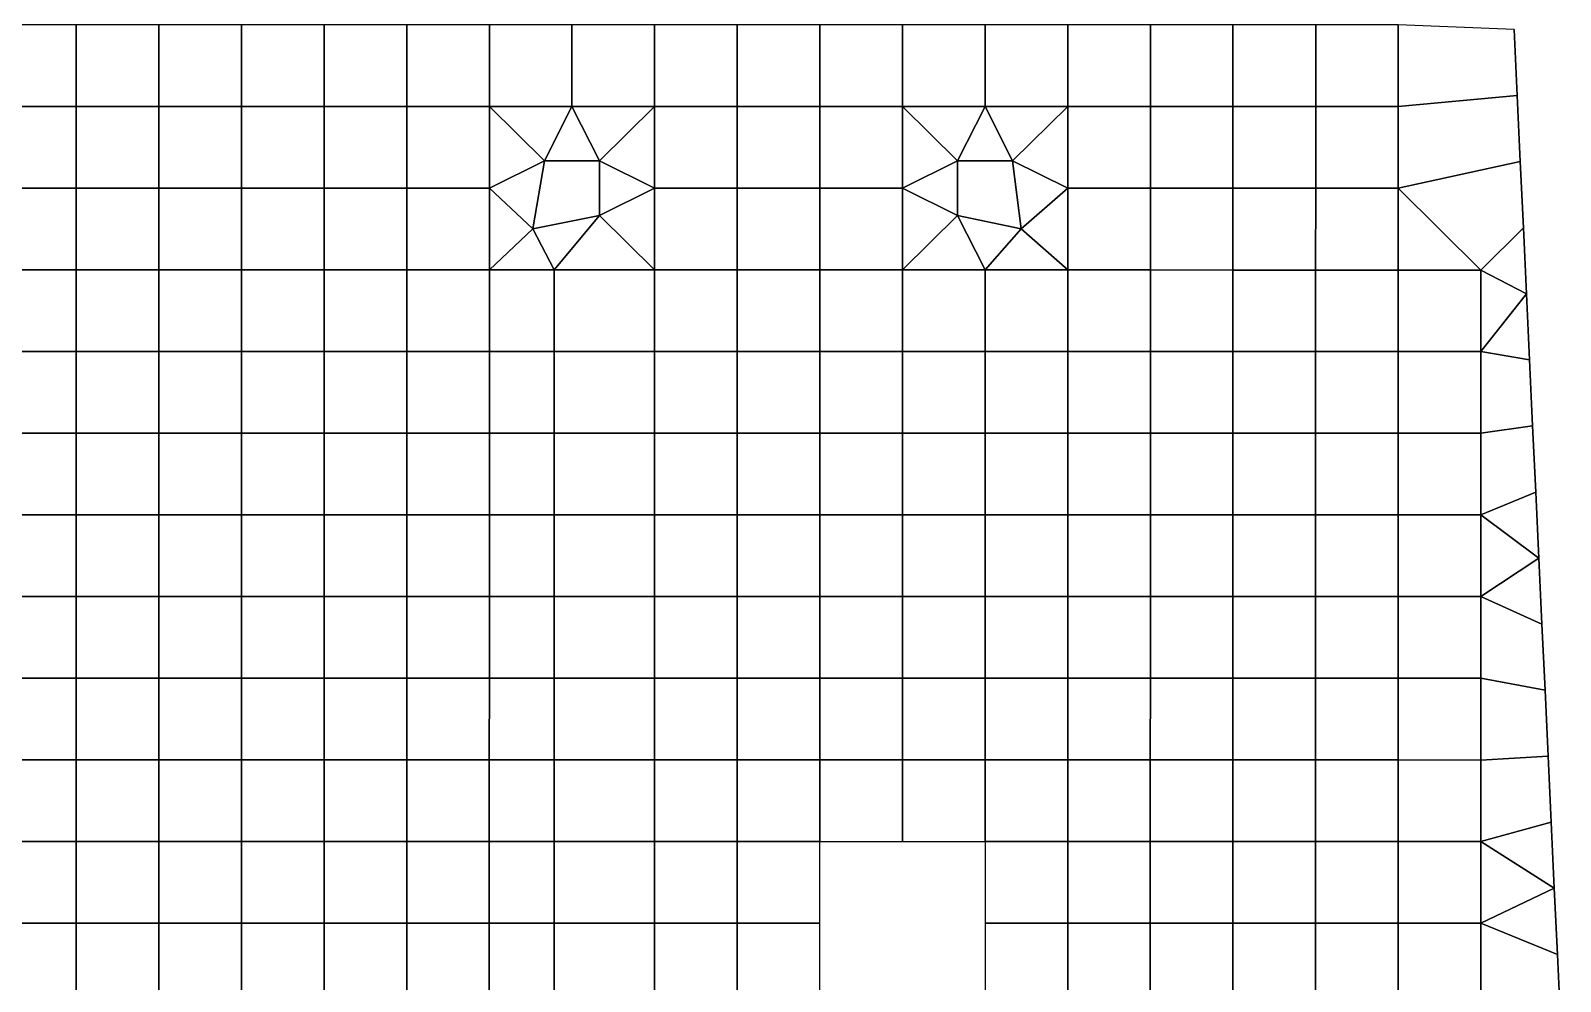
# Model space of a CAD drawing. Extents: x 0 to 37.4, y 0 to 43.4.
# Drawn here: x 24.62 to 35.9, y 21.71 to 28.73 of the extents above; entities that cross this region are included whole.
import ezdxf

# ---------------------------------------------------------------- set-up
doc = ezdxf.new("R2010")
doc.units = 0
doc.layers.get('0').update_dxf_attribs({"linetype": 'CONTINUOUS'})

msp = doc.modelspace()

# ---------------------------------------------------------------- linework, layer by layer
for p, q in [((28.324, 27.264, 3.45), (28.324, 27.264, 6.45)), ((28.324, 27.264, 6.45), (28.324, 27.264, 9.45)), ((31.924, 27.264, 3.45), (31.924, 27.264, 6.45)), ((31.924, 27.264, 6.45), (31.924, 27.264, 9.45))]:
    msp.add_line(p, q)
for points in [[(24.346, 28.166, 6.45), (24.956, 28.165, 6.45), (24.956, 28.768, 6.45), (24.346, 28.768, 6.45)], [(24.956, 28.165, 6.45), (25.565, 28.165, 6.45), (25.565, 28.767, 6.45), (24.956, 28.768, 6.45)], [(25.565, 28.165, 6.45), (26.175, 28.165, 6.45), (26.175, 28.767, 6.45), (25.565, 28.767, 6.45)], [(26.175, 28.165, 6.45), (26.784, 28.165, 6.45), (26.784, 28.767, 6.45), (26.175, 28.767, 6.45)], [(26.784, 28.165, 6.45), (27.393, 28.165, 6.45), (27.393, 28.767, 6.45), (26.784, 28.767, 6.45)], [(27.393, 28.165, 6.45), (28.003, 28.165, 6.45), (28.003, 28.767, 6.45), (27.393, 28.767, 6.45)], [(28.003, 28.165, 6.45), (28.612, 28.165, 6.45), (28.612, 28.767, 6.45), (28.003, 28.767, 6.45)], [(28.612, 28.165, 6.45), (29.221, 28.165, 6.45), (29.221, 28.767, 6.45), (28.612, 28.767, 6.45)], [(29.221, 28.165, 6.45), (29.831, 28.165, 6.45), (29.831, 28.767, 6.45), (29.221, 28.767, 6.45)], [(29.831, 28.165, 6.45), (30.44, 28.165, 6.45), (30.44, 28.767, 6.45), (29.831, 28.767, 6.45)], [(30.44, 28.165, 6.45), (31.05, 28.165, 6.45), (31.05, 28.767, 6.45), (30.44, 28.767, 6.45)], [(31.05, 28.165, 6.45), (31.659, 28.165, 6.45), (31.659, 28.767, 6.45), (31.05, 28.767, 6.45)], [(31.659, 28.165, 6.45), (32.268, 28.165, 6.45), (32.269, 28.767, 6.45), (31.659, 28.767, 6.45)], [(32.268, 28.165, 6.45), (32.878, 28.165, 6.45), (32.878, 28.767, 6.45), (32.269, 28.767, 6.45)], [(32.878, 28.165, 6.45), (33.487, 28.165, 6.45), (33.487, 28.767, 6.45), (32.878, 28.767, 6.45)], [(33.487, 28.165, 6.45), (34.097, 28.165, 6.45), (34.097, 28.767, 6.45), (33.487, 28.767, 6.45)], [(34.097, 28.165, 6.45), (34.706, 28.165, 6.45), (34.706, 28.767, 6.45), (34.097, 28.767, 6.45)], [(34.706, 28.767, 6.45), (34.706, 28.165, 6.45), (35.583, 28.246, 6.45), (35.561, 28.733, 6.45)], [(35.583, 28.246, 4.45), (35.583, 28.246, 3.45), (35.561, 28.733, 3.45), (35.561, 28.733, 4.45)], [(35.583, 28.246, 5.45), (35.583, 28.246, 4.45), (35.561, 28.733, 4.45), (35.561, 28.733, 5.45)], [(35.583, 28.246, 6.45), (35.583, 28.246, 5.45), (35.561, 28.733, 5.45), (35.561, 28.733, 6.45)], [(35.583, 28.246, 7.45), (35.583, 28.246, 6.45), (35.561, 28.733, 6.45), (35.561, 28.733, 7.45)], [(35.583, 28.246, 8.45), (35.583, 28.246, 7.45), (35.561, 28.733, 7.45), (35.561, 28.733, 8.45)], [(35.583, 28.246, 9.45), (35.583, 28.246, 8.45), (35.561, 28.733, 8.45), (35.561, 28.733, 9.45)], [(34.706, 28.165, 6.45), (34.706, 27.563, 6.45), (35.606, 27.759, 6.45), (35.583, 28.246, 6.45)], [(35.606, 27.759, 4.45), (35.606, 27.759, 3.45), (35.583, 28.246, 3.45), (35.583, 28.246, 4.45)], [(35.606, 27.759, 5.45), (35.606, 27.759, 4.45), (35.583, 28.246, 4.45), (35.583, 28.246, 5.45)], [(35.606, 27.759, 6.45), (35.606, 27.759, 5.45), (35.583, 28.246, 5.45), (35.583, 28.246, 6.45)], [(35.606, 27.759, 7.45), (35.606, 27.759, 6.45), (35.583, 28.246, 6.45), (35.583, 28.246, 7.45)], [(35.606, 27.759, 8.45), (35.606, 27.759, 7.45), (35.583, 28.246, 7.45), (35.583, 28.246, 8.45)], [(35.606, 27.759, 9.45), (35.606, 27.759, 8.45), (35.583, 28.246, 8.45), (35.583, 28.246, 9.45)], [(24.346, 27.563, 6.45), (24.956, 27.563, 6.45), (24.956, 28.165, 6.45), (24.346, 28.166, 6.45)], [(24.956, 27.563, 6.45), (25.565, 27.563, 6.45), (25.565, 28.165, 6.45), (24.956, 28.165, 6.45)], [(25.565, 27.563, 6.45), (26.174, 27.563, 6.45), (26.175, 28.165, 6.45), (25.565, 28.165, 6.45)], [(26.174, 27.563, 6.45), (26.784, 27.563, 6.45), (26.784, 28.165, 6.45), (26.175, 28.165, 6.45)], [(26.784, 27.563, 6.45), (27.393, 27.563, 6.45), (27.393, 28.165, 6.45), (26.784, 28.165, 6.45)], [(27.393, 27.563, 6.45), (28.003, 27.563, 6.45), (28.003, 28.165, 6.45), (27.393, 28.165, 6.45)], [(28.003, 27.563, 6.45), (28.409, 27.764, 6.45), (28.003, 28.165, 6.45)], [(28.003, 28.165, 6.45), (28.409, 27.764, 6.45), (28.612, 28.165, 6.45)], [(28.409, 27.764, 6.45), (28.815, 27.764, 6.45), (28.612, 28.165, 6.45)], [(28.612, 28.165, 6.45), (28.815, 27.764, 6.45), (29.221, 28.165, 6.45)], [(28.815, 27.764, 6.45), (29.221, 27.563, 6.45), (29.221, 28.165, 6.45)], [(29.221, 27.563, 6.45), (29.831, 27.563, 6.45), (29.831, 28.165, 6.45), (29.221, 28.165, 6.45)], [(29.831, 27.563, 6.45), (30.44, 27.563, 6.45), (30.44, 28.165, 6.45), (29.831, 28.165, 6.45)], [(30.44, 27.563, 6.45), (31.05, 27.563, 6.45), (31.05, 28.165, 6.45), (30.44, 28.165, 6.45)], [(31.05, 27.563, 6.45), (31.456, 27.764, 6.45), (31.05, 28.165, 6.45)], [(31.05, 28.165, 6.45), (31.456, 27.764, 6.45), (31.659, 28.165, 6.45)], [(31.456, 27.764, 6.45), (31.862, 27.764, 6.45), (31.659, 28.165, 6.45)], [(31.862, 27.764, 6.45), (32.268, 28.165, 6.45), (31.659, 28.165, 6.45)], [(31.862, 27.764, 6.45), (32.268, 27.563, 6.45), (32.268, 28.165, 6.45)], [(32.268, 27.563, 6.45), (32.878, 27.563, 6.45), (32.878, 28.165, 6.45), (32.268, 28.165, 6.45)], [(32.878, 27.563, 6.45), (33.487, 27.563, 6.45), (33.487, 28.165, 6.45), (32.878, 28.165, 6.45)], [(33.487, 27.563, 6.45), (34.097, 27.563, 6.45), (34.097, 28.165, 6.45), (33.487, 28.165, 6.45)], [(34.097, 27.563, 6.45), (34.706, 27.563, 6.45), (34.706, 28.165, 6.45), (34.097, 28.165, 6.45)], [(28.003, 27.563, 6.45), (28.324, 27.264, 6.45), (28.409, 27.764, 6.45)], [(28.324, 27.264, 6.45), (28.815, 27.362, 6.45), (28.815, 27.764, 6.45), (28.409, 27.764, 6.45)], [(28.815, 27.764, 6.45), (28.815, 27.362, 6.45), (29.221, 27.563, 6.45)], [(31.05, 27.563, 6.45), (31.456, 27.362, 6.45), (31.456, 27.764, 6.45)], [(31.456, 27.362, 6.45), (31.924, 27.264, 6.45), (31.862, 27.764, 6.45), (31.456, 27.764, 6.45)], [(31.862, 27.764, 6.45), (31.924, 27.264, 6.45), (32.268, 27.563, 6.45)], [(34.706, 27.563, 6.45), (35.315, 26.96, 6.45), (35.629, 27.271, 6.45), (35.606, 27.759, 6.45)], [(35.629, 27.271, 4.45), (35.629, 27.271, 3.45), (35.606, 27.759, 3.45), (35.606, 27.759, 4.45)], [(35.629, 27.271, 5.45), (35.629, 27.271, 4.45), (35.606, 27.759, 4.45), (35.606, 27.759, 5.45)], [(35.629, 27.271, 6.45), (35.629, 27.271, 5.45), (35.606, 27.759, 5.45), (35.606, 27.759, 6.45)], [(35.629, 27.271, 7.45), (35.629, 27.271, 6.45), (35.606, 27.759, 6.45), (35.606, 27.759, 7.45)], [(35.629, 27.271, 8.45), (35.629, 27.271, 7.45), (35.606, 27.759, 7.45), (35.606, 27.759, 8.45)], [(35.629, 27.271, 9.45), (35.629, 27.271, 8.45), (35.606, 27.759, 8.45), (35.606, 27.759, 9.45)], [(24.346, 26.961, 6.45), (24.956, 26.961, 6.45), (24.956, 27.563, 6.45), (24.346, 27.563, 6.45)], [(24.956, 26.961, 6.45), (25.565, 26.961, 6.45), (25.565, 27.563, 6.45), (24.956, 27.563, 6.45)], [(25.565, 26.961, 6.45), (26.174, 26.961, 6.45), (26.174, 27.563, 6.45), (25.565, 27.563, 6.45)], [(26.174, 26.961, 6.45), (26.784, 26.961, 6.45), (26.784, 27.563, 6.45), (26.174, 27.563, 6.45)], [(26.784, 26.961, 6.45), (27.393, 26.961, 6.45), (27.393, 27.563, 6.45), (26.784, 27.563, 6.45)], [(27.393, 26.961, 6.45), (28.003, 26.961, 6.45), (28.003, 27.563, 6.45), (27.393, 27.563, 6.45)], [(28.003, 26.961, 6.45), (28.324, 27.264, 6.45), (28.003, 27.563, 6.45)], [(28.815, 27.362, 6.45), (29.221, 26.961, 6.45), (29.221, 27.563, 6.45)], [(29.221, 26.961, 6.45), (29.831, 26.961, 6.45), (29.831, 27.563, 6.45), (29.221, 27.563, 6.45)], [(29.831, 26.961, 6.45), (30.44, 26.961, 6.45), (30.44, 27.563, 6.45), (29.831, 27.563, 6.45)], [(30.44, 26.961, 6.45), (31.05, 26.961, 6.45), (31.05, 27.563, 6.45), (30.44, 27.563, 6.45)], [(31.05, 26.961, 6.45), (31.456, 27.362, 6.45), (31.05, 27.563, 6.45)], [(31.924, 27.264, 6.45), (32.268, 26.961, 6.45), (32.268, 27.563, 6.45)], [(32.268, 26.961, 6.45), (32.878, 26.961, 6.45), (32.878, 27.563, 6.45), (32.268, 27.563, 6.45)], [(32.878, 26.961, 6.45), (33.487, 26.96, 6.45), (33.487, 27.563, 6.45), (32.878, 27.563, 6.45)], [(33.487, 26.96, 6.45), (34.096, 26.96, 6.45), (34.097, 27.563, 6.45), (33.487, 27.563, 6.45)], [(34.096, 26.96, 6.45), (34.706, 26.96, 6.45), (34.706, 27.563, 6.45), (34.097, 27.563, 6.45)], [(34.706, 27.563, 6.45), (34.706, 26.96, 6.45), (35.315, 26.96, 6.45)], [(28.324, 27.264, 6.45), (28.481, 26.961, 6.45), (28.815, 27.362, 6.45)], [(28.815, 27.362, 6.45), (28.481, 26.961, 6.45), (29.221, 26.961, 6.45)], [(31.05, 26.961, 6.45), (31.659, 26.961, 6.45), (31.456, 27.362, 6.45)], [(31.456, 27.362, 6.45), (31.659, 26.961, 6.45), (31.924, 27.264, 6.45)], [(28.003, 26.961, 6.45), (28.481, 26.961, 6.45), (28.324, 27.264, 6.45)], [(31.924, 27.264, 6.45), (31.659, 26.961, 6.45), (32.268, 26.961, 6.45)], [(35.315, 26.96, 6.45), (35.652, 26.784, 6.45), (35.629, 27.271, 6.45)], [(35.652, 26.784, 4.45), (35.652, 26.784, 3.45), (35.629, 27.271, 3.45), (35.629, 27.271, 4.45)], [(35.652, 26.784, 5.45), (35.652, 26.784, 4.45), (35.629, 27.271, 4.45), (35.629, 27.271, 5.45)], [(35.652, 26.784, 6.45), (35.652, 26.784, 5.45), (35.629, 27.271, 5.45), (35.629, 27.271, 6.45)], [(35.652, 26.784, 7.45), (35.652, 26.784, 6.45), (35.629, 27.271, 6.45), (35.629, 27.271, 7.45)], [(35.652, 26.784, 8.45), (35.652, 26.784, 7.45), (35.629, 27.271, 7.45), (35.629, 27.271, 8.45)], [(35.652, 26.784, 9.45), (35.652, 26.784, 8.45), (35.629, 27.271, 8.45), (35.629, 27.271, 9.45)], [(24.346, 26.359, 6.45), (24.956, 26.359, 6.45), (24.956, 26.961, 6.45), (24.346, 26.961, 6.45)], [(24.956, 26.359, 6.45), (25.565, 26.359, 6.45), (25.565, 26.961, 6.45), (24.956, 26.961, 6.45)], [(25.565, 26.359, 6.45), (26.174, 26.359, 6.45), (26.174, 26.961, 6.45), (25.565, 26.961, 6.45)], [(26.174, 26.359, 6.45), (26.784, 26.359, 6.45), (26.784, 26.961, 6.45), (26.174, 26.961, 6.45)], [(26.784, 26.359, 6.45), (27.393, 26.359, 6.45), (27.393, 26.961, 6.45), (26.784, 26.961, 6.45)], [(27.393, 26.359, 6.45), (28.003, 26.359, 6.45), (28.003, 26.961, 6.45), (27.393, 26.961, 6.45)], [(28.003, 26.359, 6.45), (28.481, 26.359, 6.45), (28.481, 26.961, 6.45), (28.003, 26.961, 6.45)], [(28.481, 26.359, 6.45), (29.221, 26.359, 6.45), (29.221, 26.961, 6.45), (28.481, 26.961, 6.45)], [(29.221, 26.359, 6.45), (29.831, 26.359, 6.45), (29.831, 26.961, 6.45), (29.221, 26.961, 6.45)], [(29.831, 26.359, 6.45), (30.44, 26.359, 6.45), (30.44, 26.961, 6.45), (29.831, 26.961, 6.45)], [(30.44, 26.359, 6.45), (31.049, 26.358, 6.45), (31.05, 26.961, 6.45), (30.44, 26.961, 6.45)], [(31.049, 26.358, 6.45), (31.659, 26.358, 6.45), (31.659, 26.961, 6.45), (31.05, 26.961, 6.45)], [(31.659, 26.358, 6.45), (32.268, 26.358, 6.45), (32.268, 26.961, 6.45), (31.659, 26.961, 6.45)], [(32.268, 26.358, 6.45), (32.878, 26.358, 6.45), (32.878, 26.961, 6.45), (32.268, 26.961, 6.45)], [(32.878, 26.358, 6.45), (33.487, 26.358, 6.45), (33.487, 26.96, 6.45), (32.878, 26.961, 6.45)], [(33.487, 26.358, 6.45), (34.096, 26.358, 6.45), (34.096, 26.96, 6.45), (33.487, 26.96, 6.45)], [(34.096, 26.358, 6.45), (34.706, 26.358, 6.45), (34.706, 26.96, 6.45), (34.096, 26.96, 6.45)], [(34.706, 26.358, 6.45), (35.315, 26.358, 6.45), (35.315, 26.96, 6.45), (34.706, 26.96, 6.45)], [(35.315, 26.96, 6.45), (35.315, 26.358, 6.45), (35.652, 26.784, 6.45)], [(35.315, 26.358, 6.45), (35.674, 26.297, 6.45), (35.652, 26.784, 6.45)], [(35.674, 26.297, 4.45), (35.674, 26.297, 3.45), (35.652, 26.784, 3.45), (35.652, 26.784, 4.45)], [(35.674, 26.297, 5.45), (35.674, 26.297, 4.45), (35.652, 26.784, 4.45), (35.652, 26.784, 5.45)], [(35.674, 26.297, 6.45), (35.674, 26.297, 5.45), (35.652, 26.784, 5.45), (35.652, 26.784, 6.45)], [(35.674, 26.297, 7.45), (35.674, 26.297, 6.45), (35.652, 26.784, 6.45), (35.652, 26.784, 7.45)], [(35.674, 26.297, 8.45), (35.674, 26.297, 7.45), (35.652, 26.784, 7.45), (35.652, 26.784, 8.45)], [(35.674, 26.297, 9.45), (35.674, 26.297, 8.45), (35.652, 26.784, 8.45), (35.652, 26.784, 9.45)], [(24.346, 25.757, 6.45), (24.956, 25.757, 6.45), (24.956, 26.359, 6.45), (24.346, 26.359, 6.45)], [(24.956, 25.757, 6.45), (25.565, 25.757, 6.45), (25.565, 26.359, 6.45), (24.956, 26.359, 6.45)], [(25.565, 25.757, 6.45), (26.174, 25.757, 6.45), (26.174, 26.359, 6.45), (25.565, 26.359, 6.45)], [(26.174, 25.757, 6.45), (26.784, 25.757, 6.45), (26.784, 26.359, 6.45), (26.174, 26.359, 6.45)], [(26.784, 25.757, 6.45), (27.393, 25.757, 6.45), (27.393, 26.359, 6.45), (26.784, 26.359, 6.45)], [(27.393, 25.757, 6.45), (28.003, 25.757, 6.45), (28.003, 26.359, 6.45), (27.393, 26.359, 6.45)], [(28.003, 25.757, 6.45), (28.481, 25.756, 6.45), (28.481, 26.359, 6.45), (28.003, 26.359, 6.45)], [(28.481, 25.756, 6.45), (29.221, 25.756, 6.45), (29.221, 26.359, 6.45), (28.481, 26.359, 6.45)], [(29.221, 25.756, 6.45), (29.831, 25.756, 6.45), (29.831, 26.359, 6.45), (29.221, 26.359, 6.45)], [(29.831, 25.756, 6.45), (30.44, 25.756, 6.45), (30.44, 26.359, 6.45), (29.831, 26.359, 6.45)], [(30.44, 25.756, 6.45), (31.049, 25.756, 6.45), (31.049, 26.358, 6.45), (30.44, 26.359, 6.45)], [(31.049, 25.756, 6.45), (31.659, 25.756, 6.45), (31.659, 26.358, 6.45), (31.049, 26.358, 6.45)], [(31.659, 25.756, 6.45), (32.268, 25.756, 6.45), (32.268, 26.358, 6.45), (31.659, 26.358, 6.45)], [(32.268, 25.756, 6.45), (32.878, 25.756, 6.45), (32.878, 26.358, 6.45), (32.268, 26.358, 6.45)], [(32.878, 25.756, 6.45), (33.487, 25.756, 6.45), (33.487, 26.358, 6.45), (32.878, 26.358, 6.45)], [(33.487, 25.756, 6.45), (34.096, 25.756, 6.45), (34.096, 26.358, 6.45), (33.487, 26.358, 6.45)], [(34.096, 25.756, 6.45), (34.706, 25.756, 6.45), (34.706, 26.358, 6.45), (34.096, 26.358, 6.45)], [(34.706, 25.756, 6.45), (35.315, 25.756, 6.45), (35.315, 26.358, 6.45), (34.706, 26.358, 6.45)], [(35.315, 26.358, 6.45), (35.315, 25.756, 6.45), (35.697, 25.81, 6.45), (35.674, 26.297, 6.45)], [(35.697, 25.81, 4.45), (35.697, 25.81, 3.45), (35.674, 26.297, 3.45), (35.674, 26.297, 4.45)], [(35.697, 25.81, 5.45), (35.697, 25.81, 4.45), (35.674, 26.297, 4.45), (35.674, 26.297, 5.45)], [(35.697, 25.81, 6.45), (35.697, 25.81, 5.45), (35.674, 26.297, 5.45), (35.674, 26.297, 6.45)], [(35.697, 25.81, 7.45), (35.697, 25.81, 6.45), (35.674, 26.297, 6.45), (35.674, 26.297, 7.45)], [(35.697, 25.81, 8.45), (35.697, 25.81, 7.45), (35.674, 26.297, 7.45), (35.674, 26.297, 8.45)], [(35.697, 25.81, 9.45), (35.697, 25.81, 8.45), (35.674, 26.297, 8.45), (35.674, 26.297, 9.45)], [(24.346, 25.155, 6.45), (24.956, 25.155, 6.45), (24.956, 25.757, 6.45), (24.346, 25.757, 6.45)], [(24.956, 25.155, 6.45), (25.565, 25.154, 6.45), (25.565, 25.757, 6.45), (24.956, 25.757, 6.45)], [(25.565, 25.154, 6.45), (26.174, 25.154, 6.45), (26.174, 25.757, 6.45), (25.565, 25.757, 6.45)], [(26.174, 25.154, 6.45), (26.784, 25.154, 6.45), (26.784, 25.757, 6.45), (26.174, 25.757, 6.45)], [(26.784, 25.154, 6.45), (27.393, 25.154, 6.45), (27.393, 25.757, 6.45), (26.784, 25.757, 6.45)], [(27.393, 25.154, 6.45), (28.003, 25.154, 6.45), (28.003, 25.757, 6.45), (27.393, 25.757, 6.45)], [(28.003, 25.154, 6.45), (28.481, 25.154, 6.45), (28.481, 25.756, 6.45), (28.003, 25.757, 6.45)], [(28.481, 25.154, 6.45), (29.221, 25.154, 6.45), (29.221, 25.756, 6.45), (28.481, 25.756, 6.45)], [(29.221, 25.154, 6.45), (29.831, 25.154, 6.45), (29.831, 25.756, 6.45), (29.221, 25.756, 6.45)], [(29.831, 25.154, 6.45), (30.44, 25.154, 6.45), (30.44, 25.756, 6.45), (29.831, 25.756, 6.45)], [(30.44, 25.154, 6.45), (31.049, 25.154, 6.45), (31.049, 25.756, 6.45), (30.44, 25.756, 6.45)], [(31.049, 25.154, 6.45), (31.659, 25.154, 6.45), (31.659, 25.756, 6.45), (31.049, 25.756, 6.45)], [(31.659, 25.154, 6.45), (32.268, 25.154, 6.45), (32.268, 25.756, 6.45), (31.659, 25.756, 6.45)], [(32.268, 25.154, 6.45), (32.878, 25.154, 6.45), (32.878, 25.756, 6.45), (32.268, 25.756, 6.45)], [(32.878, 25.154, 6.45), (33.487, 25.154, 6.45), (33.487, 25.756, 6.45), (32.878, 25.756, 6.45)], [(33.487, 25.154, 6.45), (34.096, 25.154, 6.45), (34.096, 25.756, 6.45), (33.487, 25.756, 6.45)], [(34.096, 25.154, 6.45), (34.706, 25.154, 6.45), (34.706, 25.756, 6.45), (34.096, 25.756, 6.45)], [(34.706, 25.154, 6.45), (35.315, 25.154, 6.45), (35.315, 25.756, 6.45), (34.706, 25.756, 6.45)], [(35.315, 25.756, 6.45), (35.315, 25.154, 6.45), (35.72, 25.323, 6.45), (35.697, 25.81, 6.45)], [(35.72, 25.323, 4.45), (35.72, 25.323, 3.45), (35.697, 25.81, 3.45), (35.697, 25.81, 4.45)], [(35.72, 25.323, 5.45), (35.72, 25.323, 4.45), (35.697, 25.81, 4.45), (35.697, 25.81, 5.45)], [(35.72, 25.323, 6.45), (35.72, 25.323, 5.45), (35.697, 25.81, 5.45), (35.697, 25.81, 6.45)], [(35.72, 25.323, 7.45), (35.72, 25.323, 6.45), (35.697, 25.81, 6.45), (35.697, 25.81, 7.45)], [(35.72, 25.323, 8.45), (35.72, 25.323, 7.45), (35.697, 25.81, 7.45), (35.697, 25.81, 8.45)], [(35.72, 25.323, 9.45), (35.72, 25.323, 8.45), (35.697, 25.81, 8.45), (35.697, 25.81, 9.45)], [(35.315, 25.154, 6.45), (35.742, 24.836, 6.45), (35.72, 25.323, 6.45)], [(35.742, 24.836, 4.45), (35.742, 24.836, 3.45), (35.72, 25.323, 3.45), (35.72, 25.323, 4.45)], [(35.742, 24.836, 5.45), (35.742, 24.836, 4.45), (35.72, 25.323, 4.45), (35.72, 25.323, 5.45)], [(35.742, 24.836, 6.45), (35.742, 24.836, 5.45), (35.72, 25.323, 5.45), (35.72, 25.323, 6.45)], [(35.742, 24.836, 7.45), (35.742, 24.836, 6.45), (35.72, 25.323, 6.45), (35.72, 25.323, 7.45)], [(35.742, 24.836, 8.45), (35.742, 24.836, 7.45), (35.72, 25.323, 7.45), (35.72, 25.323, 8.45)], [(35.742, 24.836, 9.45), (35.742, 24.836, 8.45), (35.72, 25.323, 8.45), (35.72, 25.323, 9.45)], [(24.346, 24.552, 6.45), (24.956, 24.552, 6.45), (24.956, 25.155, 6.45), (24.346, 25.155, 6.45)], [(24.956, 24.552, 6.45), (25.565, 24.552, 6.45), (25.565, 25.154, 6.45), (24.956, 25.155, 6.45)], [(25.565, 24.552, 6.45), (26.174, 24.552, 6.45), (26.174, 25.154, 6.45), (25.565, 25.154, 6.45)], [(26.174, 24.552, 6.45), (26.784, 24.552, 6.45), (26.784, 25.154, 6.45), (26.174, 25.154, 6.45)], [(26.784, 24.552, 6.45), (27.393, 24.552, 6.45), (27.393, 25.154, 6.45), (26.784, 25.154, 6.45)], [(27.393, 24.552, 6.45), (28.003, 24.552, 6.45), (28.003, 25.154, 6.45), (27.393, 25.154, 6.45)], [(28.003, 24.552, 6.45), (28.481, 24.552, 6.45), (28.481, 25.154, 6.45), (28.003, 25.154, 6.45)], [(28.481, 25.154, 6.45), (28.481, 24.552, 6.45), (29.221, 24.552, 6.45), (29.221, 25.154, 6.45)], [(29.221, 24.552, 6.45), (29.831, 24.552, 6.45), (29.831, 25.154, 6.45), (29.221, 25.154, 6.45)], [(29.831, 24.552, 6.45), (30.44, 24.552, 6.45), (30.44, 25.154, 6.45), (29.831, 25.154, 6.45)], [(30.44, 24.552, 6.45), (31.049, 24.552, 6.45), (31.049, 25.154, 6.45), (30.44, 25.154, 6.45)], [(31.049, 24.552, 6.45), (31.659, 24.552, 6.45), (31.659, 25.154, 6.45), (31.049, 25.154, 6.45)], [(31.659, 24.552, 6.45), (32.268, 24.552, 6.45), (32.268, 25.154, 6.45), (31.659, 25.154, 6.45)], [(32.268, 24.552, 6.45), (32.878, 24.552, 6.45), (32.878, 25.154, 6.45), (32.268, 25.154, 6.45)], [(32.878, 24.552, 6.45), (33.487, 24.552, 6.45), (33.487, 25.154, 6.45), (32.878, 25.154, 6.45)], [(33.487, 24.552, 6.45), (34.096, 24.552, 6.45), (34.096, 25.154, 6.45), (33.487, 25.154, 6.45)], [(34.096, 24.552, 6.45), (34.706, 24.552, 6.45), (34.706, 25.154, 6.45), (34.096, 25.154, 6.45)], [(34.706, 24.552, 6.45), (35.315, 24.552, 6.45), (35.315, 25.154, 6.45), (34.706, 25.154, 6.45)], [(35.315, 25.154, 6.45), (35.315, 24.552, 6.45), (35.742, 24.836, 6.45)], [(35.315, 24.552, 6.45), (35.765, 24.349, 6.45), (35.742, 24.836, 6.45)], [(35.765, 24.349, 4.45), (35.765, 24.349, 3.45), (35.742, 24.836, 3.45), (35.742, 24.836, 4.45)], [(35.765, 24.349, 5.45), (35.765, 24.349, 4.45), (35.742, 24.836, 4.45), (35.742, 24.836, 5.45)], [(35.765, 24.349, 6.45), (35.765, 24.349, 5.45), (35.742, 24.836, 5.45), (35.742, 24.836, 6.45)], [(35.765, 24.349, 7.45), (35.765, 24.349, 6.45), (35.742, 24.836, 6.45), (35.742, 24.836, 7.45)], [(35.765, 24.349, 8.45), (35.765, 24.349, 7.45), (35.742, 24.836, 7.45), (35.742, 24.836, 8.45)], [(35.765, 24.349, 9.45), (35.765, 24.349, 8.45), (35.742, 24.836, 8.45), (35.742, 24.836, 9.45)], [(24.346, 23.95, 6.45), (24.956, 23.95, 6.45), (24.956, 24.552, 6.45), (24.346, 24.552, 6.45)], [(24.956, 23.95, 6.45), (25.565, 23.95, 6.45), (25.565, 24.552, 6.45), (24.956, 24.552, 6.45)], [(25.565, 23.95, 6.45), (26.174, 23.95, 6.45), (26.174, 24.552, 6.45), (25.565, 24.552, 6.45)], [(26.174, 23.95, 6.45), (26.784, 23.95, 6.45), (26.784, 24.552, 6.45), (26.174, 24.552, 6.45)], [(26.784, 23.95, 6.45), (27.393, 23.95, 6.45), (27.393, 24.552, 6.45), (26.784, 24.552, 6.45)], [(27.393, 23.95, 6.45), (28.003, 23.95, 6.45), (28.003, 24.552, 6.45), (27.393, 24.552, 6.45)], [(28.003, 23.95, 6.45), (28.481, 23.95, 6.45), (28.481, 24.552, 6.45), (28.003, 24.552, 6.45)], [(28.481, 24.552, 6.45), (28.481, 23.95, 6.45), (29.221, 23.95, 6.45), (29.221, 24.552, 6.45)], [(29.221, 23.95, 6.45), (29.831, 23.95, 6.45), (29.831, 24.552, 6.45), (29.221, 24.552, 6.45)], [(29.831, 23.95, 6.45), (30.44, 23.95, 6.45), (30.44, 24.552, 6.45), (29.831, 24.552, 6.45)], [(30.44, 23.95, 6.45), (31.049, 23.95, 6.45), (31.049, 24.552, 6.45), (30.44, 24.552, 6.45)], [(31.049, 23.95, 6.45), (31.659, 23.95, 6.45), (31.659, 24.552, 6.45), (31.049, 24.552, 6.45)], [(31.659, 23.95, 6.45), (32.268, 23.95, 6.45), (32.268, 24.552, 6.45), (31.659, 24.552, 6.45)], [(32.268, 23.95, 6.45), (32.878, 23.95, 6.45), (32.878, 24.552, 6.45), (32.268, 24.552, 6.45)], [(32.878, 23.95, 6.45), (33.487, 23.95, 6.45), (33.487, 24.552, 6.45), (32.878, 24.552, 6.45)], [(33.487, 23.95, 6.45), (34.096, 23.95, 6.45), (34.096, 24.552, 6.45), (33.487, 24.552, 6.45)], [(34.096, 23.95, 6.45), (34.706, 23.95, 6.45), (34.706, 24.552, 6.45), (34.096, 24.552, 6.45)], [(34.706, 23.95, 6.45), (35.315, 23.95, 6.45), (35.315, 24.552, 6.45), (34.706, 24.552, 6.45)], [(35.315, 23.95, 6.45), (35.788, 23.862, 6.45), (35.765, 24.349, 6.45), (35.315, 24.552, 6.45)], [(35.788, 23.862, 4.45), (35.788, 23.862, 3.45), (35.765, 24.349, 3.45), (35.765, 24.349, 4.45)], [(35.788, 23.862, 5.45), (35.788, 23.862, 4.45), (35.765, 24.349, 4.45), (35.765, 24.349, 5.45)], [(35.788, 23.862, 6.45), (35.788, 23.862, 5.45), (35.765, 24.349, 5.45), (35.765, 24.349, 6.45)], [(35.788, 23.862, 7.45), (35.788, 23.862, 6.45), (35.765, 24.349, 6.45), (35.765, 24.349, 7.45)], [(35.788, 23.862, 8.45), (35.788, 23.862, 7.45), (35.765, 24.349, 7.45), (35.765, 24.349, 8.45)], [(35.788, 23.862, 9.45), (35.788, 23.862, 8.45), (35.765, 24.349, 8.45), (35.765, 24.349, 9.45)], [(24.346, 23.348, 6.45), (24.956, 23.348, 6.45), (24.956, 23.95, 6.45), (24.346, 23.95, 6.45)], [(24.956, 23.348, 6.45), (25.565, 23.348, 6.45), (25.565, 23.95, 6.45), (24.956, 23.95, 6.45)], [(25.565, 23.348, 6.45), (26.174, 23.348, 6.45), (26.174, 23.95, 6.45), (25.565, 23.95, 6.45)], [(26.174, 23.348, 6.45), (26.784, 23.348, 6.45), (26.784, 23.95, 6.45), (26.174, 23.95, 6.45)], [(26.784, 23.348, 6.45), (27.393, 23.348, 6.45), (27.393, 23.95, 6.45), (26.784, 23.95, 6.45)], [(27.393, 23.348, 6.45), (28.002, 23.348, 6.45), (28.003, 23.95, 6.45), (27.393, 23.95, 6.45)], [(28.002, 23.348, 6.45), (28.481, 23.348, 6.45), (28.481, 23.95, 6.45), (28.003, 23.95, 6.45)], [(28.481, 23.95, 6.45), (28.481, 23.348, 6.45), (29.221, 23.348, 6.45), (29.221, 23.95, 6.45)], [(29.221, 23.348, 6.45), (29.831, 23.348, 6.45), (29.831, 23.95, 6.45), (29.221, 23.95, 6.45)], [(29.831, 23.348, 6.45), (30.44, 23.348, 6.45), (30.44, 23.95, 6.45), (29.831, 23.95, 6.45)], [(30.44, 23.348, 6.45), (31.049, 23.348, 6.45), (31.049, 23.95, 6.45), (30.44, 23.95, 6.45)], [(31.049, 23.348, 6.45), (31.659, 23.348, 6.45), (31.659, 23.95, 6.45), (31.049, 23.95, 6.45)], [(31.659, 23.348, 6.45), (32.268, 23.348, 6.45), (32.268, 23.95, 6.45), (31.659, 23.95, 6.45)], [(32.268, 23.348, 6.45), (32.877, 23.348, 6.45), (32.878, 23.95, 6.45), (32.268, 23.95, 6.45)], [(32.877, 23.348, 6.45), (33.487, 23.348, 6.45), (33.487, 23.95, 6.45), (32.878, 23.95, 6.45)], [(33.487, 23.348, 6.45), (34.096, 23.348, 6.45), (34.096, 23.95, 6.45), (33.487, 23.95, 6.45)], [(34.096, 23.348, 6.45), (34.706, 23.348, 6.45), (34.706, 23.95, 6.45), (34.096, 23.95, 6.45)], [(34.706, 23.348, 6.45), (35.315, 23.347, 6.45), (35.315, 23.95, 6.45), (34.706, 23.95, 6.45)], [(35.315, 23.95, 6.45), (35.315, 23.347, 6.45), (35.811, 23.375, 6.45), (35.788, 23.862, 6.45)], [(35.811, 23.375, 4.45), (35.811, 23.375, 3.45), (35.788, 23.862, 3.45), (35.788, 23.862, 4.45)], [(35.811, 23.375, 5.45), (35.811, 23.375, 4.45), (35.788, 23.862, 4.45), (35.788, 23.862, 5.45)], [(35.811, 23.375, 6.45), (35.811, 23.375, 5.45), (35.788, 23.862, 5.45), (35.788, 23.862, 6.45)], [(35.811, 23.375, 7.45), (35.811, 23.375, 6.45), (35.788, 23.862, 6.45), (35.788, 23.862, 7.45)], [(35.811, 23.375, 8.45), (35.811, 23.375, 7.45), (35.788, 23.862, 7.45), (35.788, 23.862, 8.45)], [(35.811, 23.375, 9.45), (35.811, 23.375, 8.45), (35.788, 23.862, 8.45), (35.788, 23.862, 9.45)], [(35.315, 23.347, 6.45), (35.315, 22.745, 6.45), (35.833, 22.888, 6.45), (35.811, 23.375, 6.45)], [(35.833, 22.888, 4.45), (35.833, 22.888, 3.45), (35.811, 23.375, 3.45), (35.811, 23.375, 4.45)], [(35.833, 22.888, 5.45), (35.833, 22.888, 4.45), (35.811, 23.375, 4.45), (35.811, 23.375, 5.45)], [(35.833, 22.888, 6.45), (35.833, 22.888, 5.45), (35.811, 23.375, 5.45), (35.811, 23.375, 6.45)], [(35.833, 22.888, 7.45), (35.833, 22.888, 6.45), (35.811, 23.375, 6.45), (35.811, 23.375, 7.45)], [(35.833, 22.888, 8.45), (35.833, 22.888, 7.45), (35.811, 23.375, 7.45), (35.811, 23.375, 8.45)], [(35.833, 22.888, 9.45), (35.833, 22.888, 8.45), (35.811, 23.375, 8.45), (35.811, 23.375, 9.45)], [(24.346, 22.746, 6.45), (24.955, 22.746, 6.45), (24.956, 23.348, 6.45), (24.346, 23.348, 6.45)], [(24.955, 22.746, 6.45), (25.565, 22.746, 6.45), (25.565, 23.348, 6.45), (24.956, 23.348, 6.45)], [(25.565, 22.746, 6.45), (26.174, 22.746, 6.45), (26.174, 23.348, 6.45), (25.565, 23.348, 6.45)], [(26.174, 22.746, 6.45), (26.784, 22.746, 6.45), (26.784, 23.348, 6.45), (26.174, 23.348, 6.45)], [(26.784, 22.746, 6.45), (27.393, 22.746, 6.45), (27.393, 23.348, 6.45), (26.784, 23.348, 6.45)], [(27.393, 22.746, 6.45), (28.002, 22.746, 6.45), (28.002, 23.348, 6.45), (27.393, 23.348, 6.45)], [(28.002, 22.746, 6.45), (28.481, 22.746, 6.45), (28.481, 23.348, 6.45), (28.002, 23.348, 6.45)], [(28.481, 23.348, 6.45), (28.481, 22.746, 6.45), (29.221, 22.746, 6.45), (29.221, 23.348, 6.45)], [(29.221, 22.746, 6.45), (29.831, 22.746, 6.45), (29.831, 23.348, 6.45), (29.221, 23.348, 6.45)], [(29.831, 22.746, 6.45), (30.44, 22.746, 6.45), (30.44, 23.348, 6.45), (29.831, 23.348, 6.45)], [(30.44, 22.746, 6.45), (31.049, 22.745, 6.45), (31.049, 23.348, 6.45), (30.44, 23.348, 6.45)], [(31.049, 22.745, 6.45), (31.659, 22.745, 6.45), (31.659, 23.348, 6.45), (31.049, 23.348, 6.45)], [(31.659, 22.745, 6.45), (32.268, 22.745, 6.45), (32.268, 23.348, 6.45), (31.659, 23.348, 6.45)], [(32.268, 22.745, 6.45), (32.877, 22.745, 6.45), (32.877, 23.348, 6.45), (32.268, 23.348, 6.45)], [(32.877, 22.745, 6.45), (33.487, 22.745, 6.45), (33.487, 23.348, 6.45), (32.877, 23.348, 6.45)], [(33.487, 22.745, 6.45), (34.096, 22.745, 6.45), (34.096, 23.348, 6.45), (33.487, 23.348, 6.45)], [(34.096, 22.745, 6.45), (34.706, 22.745, 6.45), (34.706, 23.348, 6.45), (34.096, 23.348, 6.45)], [(34.706, 22.745, 6.45), (35.315, 22.745, 6.45), (35.315, 23.347, 6.45), (34.706, 23.348, 6.45)], [(35.315, 22.745, 6.45), (35.856, 22.401, 6.45), (35.833, 22.888, 6.45)], [(35.856, 22.401, 4.45), (35.856, 22.401, 3.45), (35.833, 22.888, 3.45), (35.833, 22.888, 4.45)], [(35.856, 22.401, 5.45), (35.856, 22.401, 4.45), (35.833, 22.888, 4.45), (35.833, 22.888, 5.45)], [(35.856, 22.401, 6.45), (35.856, 22.401, 5.45), (35.833, 22.888, 5.45), (35.833, 22.888, 6.45)], [(35.856, 22.401, 7.45), (35.856, 22.401, 6.45), (35.833, 22.888, 6.45), (35.833, 22.888, 7.45)], [(35.856, 22.401, 8.45), (35.856, 22.401, 7.45), (35.833, 22.888, 7.45), (35.833, 22.888, 8.45)], [(35.856, 22.401, 9.45), (35.856, 22.401, 8.45), (35.833, 22.888, 8.45), (35.833, 22.888, 9.45)], [(24.346, 22.144, 6.45), (24.955, 22.144, 6.45), (24.955, 22.746, 6.45), (24.346, 22.746, 6.45)], [(24.955, 22.144, 6.45), (25.565, 22.144, 6.45), (25.565, 22.746, 6.45), (24.955, 22.746, 6.45)], [(25.565, 22.144, 6.45), (26.174, 22.144, 6.45), (26.174, 22.746, 6.45), (25.565, 22.746, 6.45)], [(26.174, 22.144, 6.45), (26.784, 22.144, 6.45), (26.784, 22.746, 6.45), (26.174, 22.746, 6.45)], [(26.784, 22.144, 6.45), (27.393, 22.144, 6.45), (27.393, 22.746, 6.45), (26.784, 22.746, 6.45)], [(27.393, 22.144, 6.45), (28.002, 22.144, 6.45), (28.002, 22.746, 6.45), (27.393, 22.746, 6.45)], [(28.002, 22.144, 6.45), (28.481, 22.143, 6.45), (28.481, 22.746, 6.45), (28.002, 22.746, 6.45)], [(28.481, 22.746, 6.45), (28.481, 22.143, 6.45), (29.221, 22.143, 6.45), (29.221, 22.746, 6.45)], [(29.221, 22.143, 6.45), (29.831, 22.143, 6.45), (29.831, 22.746, 6.45), (29.221, 22.746, 6.45)], [(29.831, 22.143, 6.45), (30.44, 22.143, 6.45), (30.44, 22.746, 6.45), (29.831, 22.746, 6.45)], [(31.659, 22.143, 6.45), (32.268, 22.143, 6.45), (32.268, 22.745, 6.45), (31.659, 22.745, 6.45)], [(32.268, 22.143, 6.45), (32.877, 22.143, 6.45), (32.877, 22.745, 6.45), (32.268, 22.745, 6.45)], [(32.877, 22.143, 6.45), (33.487, 22.143, 6.45), (33.487, 22.745, 6.45), (32.877, 22.745, 6.45)], [(33.487, 22.143, 6.45), (34.096, 22.143, 6.45), (34.096, 22.745, 6.45), (33.487, 22.745, 6.45)], [(34.096, 22.143, 6.45), (34.706, 22.143, 6.45), (34.706, 22.745, 6.45), (34.096, 22.745, 6.45)], [(34.706, 22.143, 6.45), (35.315, 22.143, 6.45), (35.315, 22.745, 6.45), (34.706, 22.745, 6.45)], [(35.315, 22.745, 6.45), (35.315, 22.143, 6.45), (35.856, 22.401, 6.45)], [(35.315, 22.143, 6.45), (35.879, 21.913, 6.45), (35.856, 22.401, 6.45)], [(35.879, 21.913, 4.45), (35.879, 21.913, 3.45), (35.856, 22.401, 3.45), (35.856, 22.401, 4.45)], [(35.879, 21.913, 5.45), (35.879, 21.913, 4.45), (35.856, 22.401, 4.45), (35.856, 22.401, 5.45)], [(35.879, 21.913, 6.45), (35.879, 21.913, 5.45), (35.856, 22.401, 5.45), (35.856, 22.401, 6.45)], [(35.879, 21.913, 7.45), (35.879, 21.913, 6.45), (35.856, 22.401, 6.45), (35.856, 22.401, 7.45)], [(35.879, 21.913, 8.45), (35.879, 21.913, 7.45), (35.856, 22.401, 7.45), (35.856, 22.401, 8.45)], [(35.879, 21.913, 9.45), (35.879, 21.913, 8.45), (35.856, 22.401, 8.45), (35.856, 22.401, 9.45)], [(24.346, 21.542, 6.45), (24.955, 21.542, 6.45), (24.955, 22.144, 6.45), (24.346, 22.144, 6.45)], [(24.955, 21.542, 6.45), (25.565, 21.541, 6.45), (25.565, 22.144, 6.45), (24.955, 22.144, 6.45)], [(25.565, 21.541, 6.45), (26.174, 21.541, 6.45), (26.174, 22.144, 6.45), (25.565, 22.144, 6.45)], [(26.174, 21.541, 6.45), (26.784, 21.541, 6.45), (26.784, 22.144, 6.45), (26.174, 22.144, 6.45)], [(26.784, 21.541, 6.45), (27.393, 21.541, 6.45), (27.393, 22.144, 6.45), (26.784, 22.144, 6.45)], [(27.393, 21.541, 6.45), (28.002, 21.541, 6.45), (28.002, 22.144, 6.45), (27.393, 22.144, 6.45)], [(28.002, 21.541, 6.45), (28.481, 21.541, 6.45), (28.481, 22.143, 6.45), (28.002, 22.144, 6.45)], [(28.481, 22.143, 6.45), (28.481, 21.541, 6.45), (29.221, 21.541, 6.45), (29.221, 22.143, 6.45)], [(29.221, 21.541, 6.45), (29.831, 21.541, 6.45), (29.831, 22.143, 6.45), (29.221, 22.143, 6.45)], [(29.831, 21.541, 6.45), (30.44, 21.541, 6.45), (30.44, 22.143, 6.45), (29.831, 22.143, 6.45)], [(31.659, 21.541, 6.45), (32.268, 21.541, 6.45), (32.268, 22.143, 6.45), (31.659, 22.143, 6.45)], [(32.268, 21.541, 6.45), (32.877, 21.541, 6.45), (32.877, 22.143, 6.45), (32.268, 22.143, 6.45)], [(32.877, 21.541, 6.45), (33.487, 21.541, 6.45), (33.487, 22.143, 6.45), (32.877, 22.143, 6.45)], [(33.487, 21.541, 6.45), (34.096, 21.541, 6.45), (34.096, 22.143, 6.45), (33.487, 22.143, 6.45)], [(34.096, 21.541, 6.45), (34.706, 21.541, 6.45), (34.706, 22.143, 6.45), (34.096, 22.143, 6.45)], [(34.706, 21.541, 6.45), (35.315, 21.541, 6.45), (35.315, 22.143, 6.45), (34.706, 22.143, 6.45)], [(35.315, 22.143, 6.45), (35.315, 21.541, 6.45), (35.902, 21.426, 6.45), (35.879, 21.913, 6.45)], [(35.902, 21.426, 4.45), (35.902, 21.426, 3.45), (35.879, 21.913, 3.45), (35.879, 21.913, 4.45)], [(35.902, 21.426, 5.45), (35.902, 21.426, 4.45), (35.879, 21.913, 4.45), (35.879, 21.913, 5.45)], [(35.902, 21.426, 6.45), (35.902, 21.426, 5.45), (35.879, 21.913, 5.45), (35.879, 21.913, 6.45)], [(35.902, 21.426, 7.45), (35.902, 21.426, 6.45), (35.879, 21.913, 6.45), (35.879, 21.913, 7.45)], [(35.902, 21.426, 8.45), (35.902, 21.426, 7.45), (35.879, 21.913, 7.45), (35.879, 21.913, 8.45)], [(35.902, 21.426, 9.45), (35.902, 21.426, 8.45), (35.879, 21.913, 8.45), (35.879, 21.913, 9.45)]]:
    msp.add_3dface(points)

doc.saveas('drawing.dxf')
